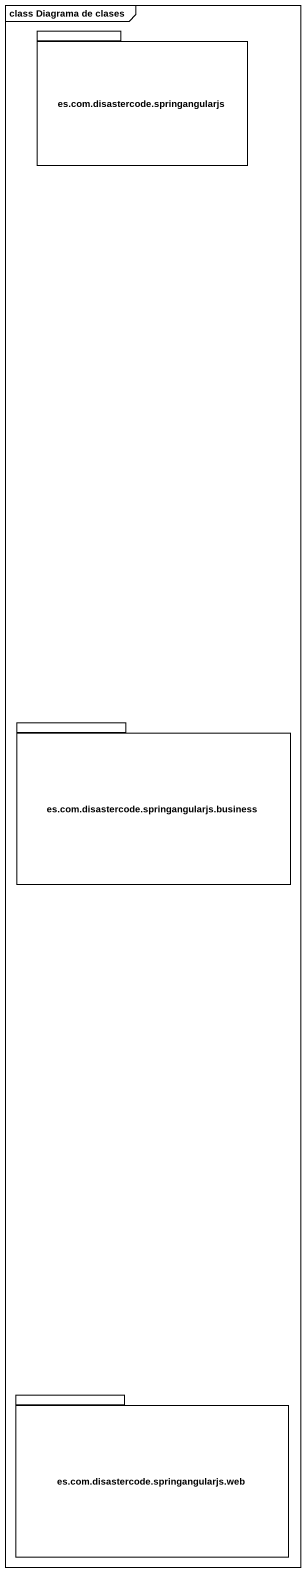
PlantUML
@startuml
mainframe class Diagrama de clases
package "es.com.disastercode.springangularjs" as es_com_disastercode {
}
package "es.com.disastercode.springangularjs.business" as es_com_disastercode_2 {
}
package "es.com.disastercode.springangularjs.web" as es_com_disastercode_3 {
}
@enduml
